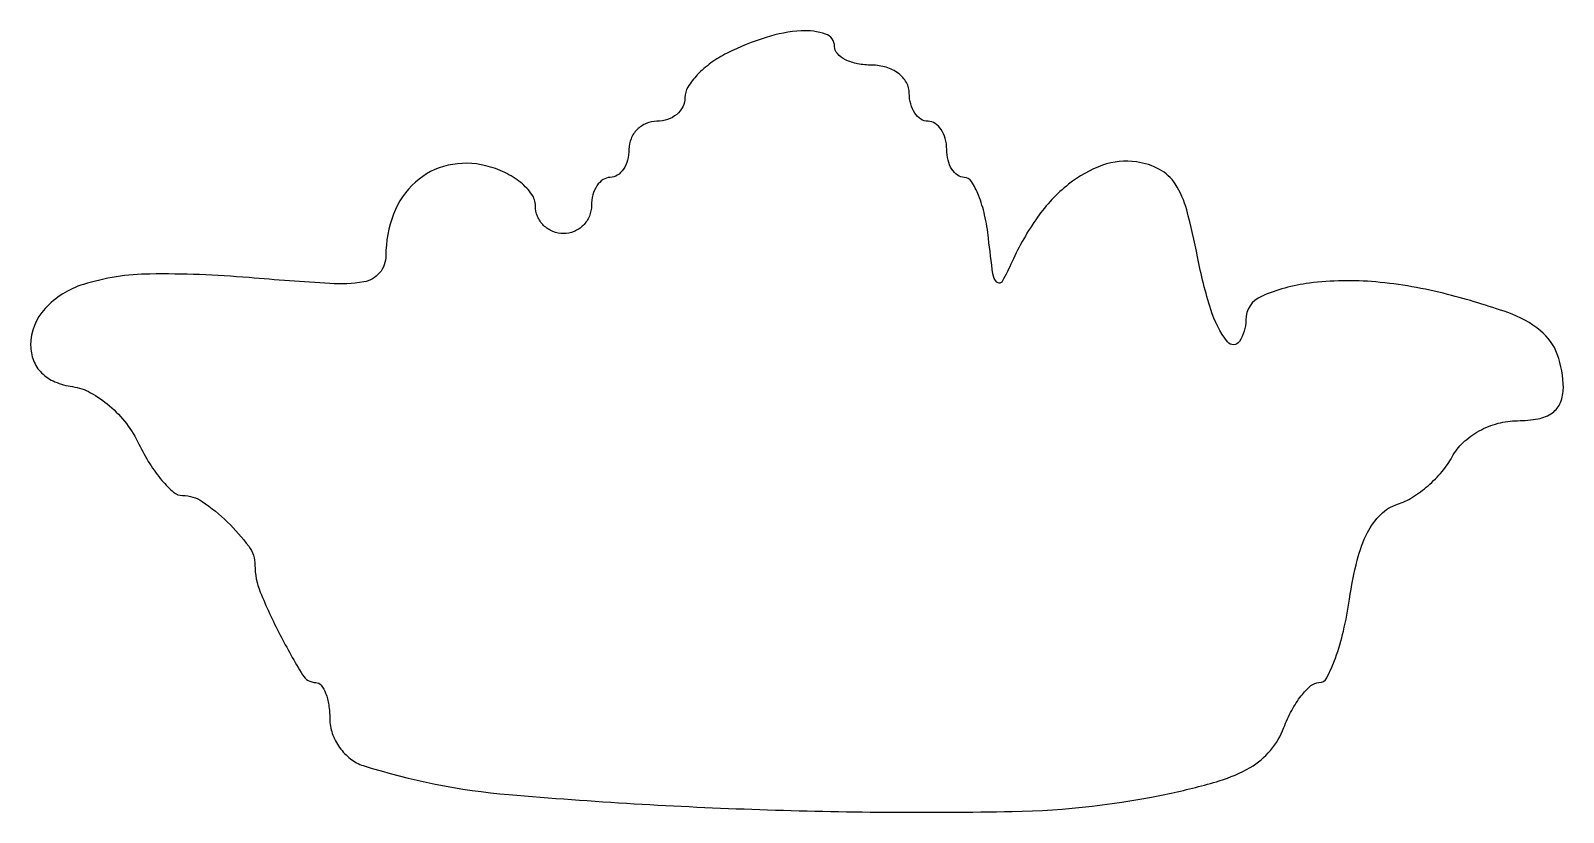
# Model space of a CAD drawing. Extents: x 0 to 82, y 0.1 to 41.8.
import ezdxf

# ---------------------------------------------------------------- set-up
doc = ezdxf.new("R2010")
doc.units = 0

msp = doc.modelspace()

# ---------------------------------------------------------------- linework, layer by layer
msp.add_lwpolyline([(37.25, 40.640088, 0.041675), (36.389124, 40.120356, 0.046641), (35.660938, 39.482113, 0.052218), (35.158768, 38.826414, 0.138177), (35, 38.262872, -0.118028), (34.884688, 37.781183, -0.100606), (34.559375, 37.370969, -0.09258), (34.072874, 37.095543, -0.082817), (33.5, 37, 0.099038), (32.927543, 36.885486, 0.097945), (32.440625, 36.559375, 0.097945), (32.114514, 36.072457, 0.099038), (32, 35.5, -0.064853), (31.925306, 34.926543, -0.082425), (31.70625, 34.440625, -0.098894), (31.381354, 34.115568, -0.148195), (31, 34, 0.148195), (30.618646, 33.884432, 0.098894), (30.29375, 33.559375, 0.082425), (30.074694, 33.073457, 0.064853), (30, 32.5, -0.099038), (29.885486, 31.927543, -0.097945), (29.559375, 31.440625, -0.097945), (29.072457, 31.114514, -0.099038), (28.5, 31, -0.09774), (27.927514, 31.112989, -0.09763), (27.440625, 31.435028, -0.098244), (27.114584, 31.91579, -0.100352), (27, 32.480948, 0.154439), (26.805123, 33.096817, 0.069583), (26.21992, 33.722655, 0.059199), (25.36028, 34.263686, 0.049433), (24.344409, 34.628407, 0.117749), (22.325086, 34.651603, 0.128082), (20.583872, 33.750174, 0.118583), (19.411699, 32.045045, 0.091802), (19, 29.821624, -0.175954), (18.664238, 28.897042, -0.180585), (17.817262, 28.415696, -0.055433), (16.003987, 28.327279, -0.005575), (11.680006, 28.644274, 0.023804), (6.376835, 28.839152, 0.072347), (2.821611, 28.282502, 0.130904), (0.773442, 26.998168, 0.189829), (0, 25.034367, 0.092488), (0.1526, 24.216453, 0.105967), (0.587708, 23.552405, 0.096064), (1.296218, 23.080003, 0.063802), (2.240633, 22.819551, -0.090158), (3.208005, 22.497373, -0.052796), (4.213994, 21.799028, -0.04972), (5.120683, 20.843408, -0.053563), (5.795199, 19.75, 0.028036), (6.372814, 18.697149, 0.036325), (7.021868, 17.807812, 0.039489), (7.648429, 17.176994, 0.179349), (8.125995, 17, -0.149926), (9.182197, 16.676012, -0.042797), (10.529626, 15.584584, -0.042582), (11.666707, 14.286367, -0.159896), (12, 13.270793, 0.097739), (12.283123, 11.836276, 0.022241), (13.33042, 9.577749, 0.016197), (14.546121, 7.409764, 0.259859), (15.25, 7.007802, -0.229714), (15.537394, 6.864698, -0.07222), (15.779687, 6.434587, -0.055335), (15.945195, 5.808071, -0.036946), (16, 5.067388, 0.085381), (16.134388, 4.286134, 0.070336), (16.526295, 3.535441, 0.070921), (17.106921, 2.928428, 0.08991), (17.791641, 2.566131, 0.055611), (25.587028, 1.016549, 0.012779), (38.998421, 0.216833, 0.013188), (52.50903, 0.113783, 0.048166), (61.012029, 1.096, 0.019535), (63.582952, 1.753359, 0.059298), (65.236959, 2.468014, 0.086079), (66.316999, 3.374104, 0.084627), (67.036499, 4.596, -0.032723), (67.457154, 5.516266, -0.042242), (67.965033, 6.293825, -0.047978), (68.481217, 6.838097, -0.180935), (68.913976, 7, 0.281104), (69.327246, 7.252278, 0.031041), (69.79121, 8.312206, 0.030613), (70.220804, 9.755298, 0.019823), (70.547335, 11.467083, -0.023567), (70.959989, 13.545695, -0.056317), (71.506864, 15.018139, -0.080141), (72.213748, 15.991587, -0.119427), (73.109669, 16.534808, 0.063261), (73.909865, 16.90537, 0.038363), (74.749988, 17.526617, 0.037896), (75.50157, 18.283894, 0.053669), (76.036245, 19.067725, -0.082459), (76.620891, 19.827376, -0.061513), (77.478245, 20.449126, -0.059641), (78.491471, 20.86021, -0.06667), (79.535184, 21, 0.046496), (80.638679, 21.102839, 0.109053), (81.396344, 21.425945, 0.140122), (81.833873, 21.975917, 0.100925), (81.984687, 22.75, 0.0849), (81.661207, 24.546601, 0.136769), (80.764283, 25.804588, 0.086495), (79.014233, 26.77661, 0.020307), (75.795269, 27.750634, 0.040903), (71.950309, 28.416432, 0.054165), (68.400895, 28.350679, 0.070784), (65.833639, 27.64548, 0.298791), (65, 26.375, -0.146133), (64.658979, 25.233103, -0.516815), (64.024125, 25.210015, -0.087569), (63.127084, 26.939656, -0.028237), (62.4176, 29.75, 0.017745), (61.839499, 32.260656, 0.077507), (61.224721, 33.650337, 0.127153), (60.384742, 34.4276, 0.088496), (59.151188, 34.8325, 0.121221), (57.333993, 34.649001, 0.083638), (55.519782, 33.63709, 0.069648), (53.858581, 31.875404, 0.048496), (52.498316, 29.5, -0.020283), (51.969991, 28.443511, -0.497569), (51.69026, 28.403199, -0.165488), (51.470611, 28.843742, -0.005884), (51.235447, 30.75, 0.026847), (51.028567, 31.995049, 0.040485), (50.70453, 33.045313, 0.04744), (50.321938, 33.789264, 0.255605), (49.936642, 34, -0.157486), (49.579403, 34.115382, -0.097254), (49.275138, 34.440625, -0.07923), (49.069727, 34.926391, -0.060556), (49, 35.5, 0.064853), (48.925306, 36.073457, 0.082425), (48.70625, 36.559375, 0.098894), (48.381354, 36.884432, 0.148195), (48, 37, -0.148195), (47.618646, 37.115568, -0.098894), (47.29375, 37.440625, -0.082425), (47.074694, 37.926543, -0.064853), (47, 38.5, 0.130775), (46.846791, 39.075754, 0.10214), (46.416667, 39.5625, 0.08892), (45.769411, 39.888136, 0.072314), (45, 40, -0.048028), (44.234582, 40.073693, -0.068025), (43.5875, 40.29375, -0.088204), (43.151477, 40.618118, -0.191087), (43, 41, 0.32139), (42.523333, 41.664972, 0.097672), (41.222046, 41.838031, 0.061531), (39.34104, 41.485205, 0.0379)], format="xyb", close=True)

doc.saveas('drawing.dxf')
